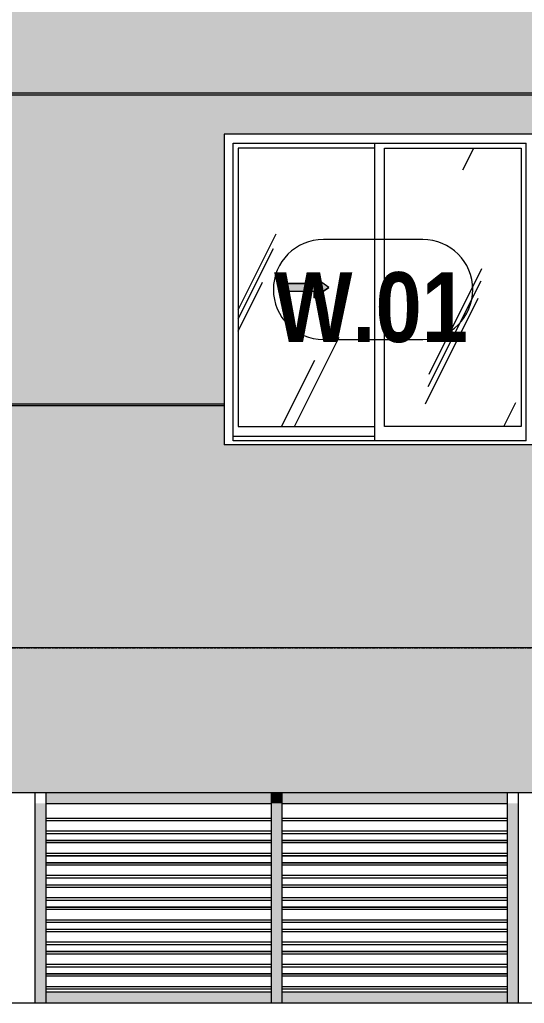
# Model space of a CAD drawing. Header units: millimetres. Extents: x 9199 to 175431, y -4466 to 35300.
# Drawn here: x 40518 to 42789, y 600 to 5029 of the extents above; entities that cross this region are included whole.
import ezdxf

# ---------------------------------------------------------------- set-up
doc = ezdxf.new("R2010")
doc.units = ezdxf.units.MM
doc.linetypes.add('1 NÉT CALL OUT', pattern=[6, 3, -3])
doc.linetypes.add('Centre', pattern=[31.75, 6.35, -4.7625, 15.875, -4.7625])
for name, color, linetype, lineweight in [('0-1', 7, 'Continuous', 5), ('A-DETL-GENF', 92, 'Continuous', 9), ('A-DETL-GENF-1', 92, '1 NÉT CALL OUT', 9), ('A-FLOR-LEVL-2', 51, 'Centre', 9), ('A-GLAZ', 151, 'Continuous', 9), ('A-GLAZ-3', 7, '1 NÉT CALL OUT', 9), ('A-GLAZ-CWMG', 51, 'Continuous', 9), ('A-GLAZ-IDEN', 152, 'Continuous', 9), ('A-WALL', 113, 'Continuous', 9), ('A-WALL-PATT-2', 111, 'Continuous', 5), ('S-COLS', 52, 'Continuous', 9), ('S-COLS-1', 7, 'Continuous', 9)]:
    doc.layers.add(name, color=color, linetype=linetype, lineweight=lineweight)
doc.styles.add('Arial_B_1', font='arialbd.ttf', dxfattribs={"width": 0.85, "height": 315})
pattern_1 = [(63.435, (53179.2, 1304.34), (-0.001, 1524), [532.46, -2875.3]), (63.435, (51655.2, 1304.34), (-0.001, 1524), [532.46, -2875.3]), (63.435, (53908.74, 1598.8), (-0.001, 1524), [532.46, -2875.3]), (63.435, (52384.74, 1598.8), (-0.001, 1524), [532.46, -2875.3]), (63.435, (53798.3, 1494.84), (-0.001, 1524), [532.46, -2875.3]), (63.435, (52274.3, 1494.84), (-0.001, 1524), [532.46, -2875.3]), (63.435, (53685.8, 2090.1), (-0.001, 1524), [258.8, -3148.97]), (63.435, (52161.8, 2090.1), (-0.001, 1524), [258.8, -3148.97]), (63.435, (53612.15, 1997.95), (-0.001, 1524), [532.46, -2875.3]), (63.435, (52088.15, 1997.95), (-0.001, 1524), [532.46, -2875.3]), (63.435, (53625.14, 2064.1), (-0.001, 1524), [532.46, -2875.3]), (63.435, (52101.14, 2064.1), (-0.001, 1524), [532.46, -2875.3]), (63.435, (53010.3, 1773.94), (-0.001, 1524), [532.46, -2875.3]), (63.435, (51486.3, 1773.94), (-0.001, 1524), [532.46, -2875.3]), (63.435, (53023.3, 1851.9), (-0.001, 1524), [532.46, -2875.3]), (63.435, (51499.3, 1851.9), (-0.001, 1524), [532.46, -2875.3]), (63.435, (53026.8, 1908.1), (-0.001, 1524), [532.46, -2875.3]), (63.435, (51502.8, 1908.1), (-0.001, 1524), [532.46, -2875.3])]

# ---------------------------------------------------------------- blocks, each defined once
blk = doc.blocks.new('NCV_TKTC_KET CAU_rvt-1-TKCS_MẶT ĐỨNG HƯỚNG ĐÔNG')
at = {"layer": 'S-COLS-1'}
blk.add_line((40586.9, 600), (40586.9, 1550), dxfattribs=at)
blk = doc.blocks.new('1_FAMILY RVT - W01-WxH 1400x1400xmm-V2-TKCS_MẶT ĐỨNG HƯỚNG ĐÔNG')
at = {"layer": 'A-DETL-GENF-1'}
blk.add_hatch(color=256, dxfattribs=at).paths.add_polyline_path([(41841.9, 3776.5), (41909.6, 3823.9), (41841.9, 3871.4), (41841.9, 3840.9), (41706.4, 3840.9), (41706.4, 3807), (41841.9, 3807)])
at = {"layer": 'A-GLAZ'}
h = blk.add_hatch(dxfattribs=at)
h.set_pattern_fill('FP_1', color=256, style=0, pattern_type=2)
h.set_pattern_definition(pattern_1)
h.paths.add_polyline_path([(42115.1, 3197), (42115.1, 4450.9), (41500.9, 4450.9), (41500.9, 3197)])
h.paths.add_polyline_path([(41841.9, 3776.5), (41841.9, 3807), (41706.4, 3807), (41706.4, 3840.9), (41841.9, 3840.9), (41841.9, 3871.4), (41909.6, 3823.9), (41885.4, 3807)])
h = blk.add_hatch(dxfattribs=at)
h.set_pattern_fill('FP_1', color=256, style=0, pattern_type=2)
h.set_pattern_definition(pattern_1)
h.paths.add_polyline_path([(42159.6, 3197), (42773.9, 3197), (42773.9, 4450.9), (42159.6, 4450.9), (42159.6, 3819.1)])
at = {"layer": 'A-DETL-GENF'}
for p, q in [((41841.9, 3871.4), (41841.9, 3840.9)), ((41909.6, 3823.9), (41841.9, 3871.4)), ((41909.6, 3823.9), (41841.9, 3871.4)), ((41841.9, 3871.4), (41841.9, 3840.9)), ((41706.4, 3840.9), (41706.4, 3807)), ((41706.4, 3840.9), (41841.9, 3840.9)), ((41841.9, 3840.9), (41706.4, 3840.9)), ((41706.4, 3840.9), (41706.4, 3807)), ((41909.6, 3823.9), (41841.9, 3776.5)), ((41841.9, 3776.5), (41909.6, 3823.9)), ((41706.4, 3807), (41841.9, 3807)), ((41706.4, 3807), (41841.9, 3807)), ((41841.9, 3807), (41841.9, 3776.5)), ((41841.9, 3807), (41841.9, 3776.5))]:
    blk.add_line(p, q, dxfattribs=at)
at = {"layer": 'A-GLAZ'}
for p, q in [((42837.4, 4514.4), (41437.4, 4514.4)), ((41437.4, 4514.4), (41437.4, 3114.4)), ((42837.4, 4514.4), (42837.4, 3114.4)), ((41478.3, 4473.5), (42796.4, 4473.5)), ((41478.3, 3133.5), (41478.3, 4473.5)), ((41500.9, 4450.9), (41500.9, 3197)), ((42115.1, 4450.9), (41500.9, 4450.9)), ((42115.1, 4473.5), (42115.1, 3133.5)), ((42159.6, 3197), (42159.6, 4450.9)), ((42159.6, 4450.9), (42773.9, 4450.9)), ((42773.9, 4450.9), (42773.9, 3197)), ((42796.4, 3133.5), (42796.4, 4473.5)), ((41500.9, 3197), (42115.1, 3197)), ((42773.9, 3197), (42159.6, 3197)), ((42115.1, 3152.5), (41478.3, 3152.5)), ((42115.1, 3152.5), (41478.3, 3152.5)), ((42837.4, 3114.4), (41437.4, 3114.4)), ((42796.4, 3133.5), (41478.3, 3133.5))]:
    blk.add_line(p, q, dxfattribs=at)
blk = doc.blocks.new('Rectangular Mullion - 50 x 100mm-3802472-TKCS_MẶT ĐỨNG HƯỚNG ĐÔNG')
at = {"layer": 'A-GLAZ-CWMG'}
blk.add_hatch(color=256, dxfattribs=at).paths.add_polyline_path([(40636.9, 1500), (41649.4, 1500), (41649.4, 1550), (40636.9, 1550)])
for p, q in [((40636.9, 1500), (40636.9, 1550)), ((41649.4, 1550), (41649.4, 1500)), ((40636.9, 1500), (41649.4, 1500))]:
    blk.add_line(p, q, dxfattribs=at)
blk = doc.blocks.new('Rectangular Mullion - 50 x 100mm-3802473-TKCS_MẶT ĐỨNG HƯỚNG ĐÔNG')
at = {"layer": 'A-GLAZ-CWMG'}
blk.add_hatch(color=256, dxfattribs=at).paths.add_polyline_path([(40932.1, 600), (41649.4, 600), (41649.4, 650), (40636.9, 650), (40636.9, 600), (40899.5, 600)])
for p, q in [((40636.9, 600), (40636.9, 650)), ((41649.4, 650), (40636.9, 650)), ((41649.4, 650), (41649.4, 600))]:
    blk.add_line(p, q, dxfattribs=at)
blk = doc.blocks.new('Rectangular Mullion - 50 x 100mm-V86-TKCS_MẶT ĐỨNG HƯỚNG ĐÔNG')
at = {"layer": 'A-GLAZ-CWMG'}
blk.add_hatch(color=256, dxfattribs=at).paths.add_polyline_path([(40586.9, 600), (40636.9, 600), (40635.6, 700), (40586.9, 700)])
blk.add_line((40636.9, 600), (40636.9, 700), dxfattribs=at)
blk = doc.blocks.new('Rectangular Mullion - 50 x 100mm-3089670-TKCS_MẶT ĐỨNG HƯỚNG ĐÔNG')
at = {"layer": 'A-GLAZ-CWMG'}
blk.add_hatch(color=256, dxfattribs=at).paths.add_polyline_path([(17614.4, 700), (17636.9, 700), (17636.9, 800), (17586.9, 800), (17586.9, 700)])
blk.add_line((17636.9, 700), (17636.9, 800), dxfattribs=at)
blk = doc.blocks.new('Rectangular Mullion - MULLION LA SACH-3802475-TKCS_MẶT ĐỨNG HƯỚNG ĐÔNG')
at = {"layer": 'A-GLAZ-CWMG'}
for p, q in [((40636.9, 734.3), (41649.4, 734.3)), ((40636.9, 733.3), (41649.4, 733.3)), ((40636.9, 733.2), (41649.4, 733.2)), ((40636.9, 723.5), (41649.4, 723.5)), ((40636.9, 676.5), (41649.4, 676.5)), ((40636.9, 665), (41649.4, 665)), ((40636.9, 664.8), (41649.4, 664.8))]:
    blk.add_line(p, q, dxfattribs=at)
blk = doc.blocks.new('Rectangular Mullion - 50 x 100mm-V87-TKCS_MẶT ĐỨNG HƯỚNG ĐÔNG')
at = {"layer": 'A-GLAZ-CWMG'}
blk.add_hatch(color=256, dxfattribs=at).paths.add_polyline_path([(41699.4, 600), (41699.4, 700), (41649.4, 700), (41649.4, 600)])
for p, q in [((41649.4, 700), (41649.4, 600)), ((41699.4, 600), (41699.4, 700))]:
    blk.add_line(p, q, dxfattribs=at)
blk = doc.blocks.new('Rectangular Mullion - 50 x 100mm-3089658-TKCS_MẶT ĐỨNG HƯỚNG ĐÔNG')
at = {"layer": 'A-GLAZ-CWMG'}
blk.add_hatch(color=256, dxfattribs=at).paths.add_polyline_path([(18561.5, 700), (18561.5, 800), (18511.5, 800), (18511.5, 700)])
for p, q in [((18511.5, 800), (18511.5, 700)), ((18561.5, 700), (18561.5, 800))]:
    blk.add_line(p, q, dxfattribs=at)
blk = doc.blocks.new('Rectangular Mullion - 50 x 100mm-3089659-TKCS_MẶT ĐỨNG HƯỚNG ĐÔNG')
at = {"layer": 'A-GLAZ-CWMG'}
blk.add_hatch(color=256, dxfattribs=at).paths.add_polyline_path([(41699.4, 1500), (41699.4, 1550), (41649.4, 1550), (41649.4, 1500)])
for p, q in [((41649.4, 1550), (41649.4, 1500)), ((41699.4, 1500), (41699.4, 1550))]:
    blk.add_line(p, q, dxfattribs=at)
blk = doc.blocks.new('Rectangular Mullion - 50 x 100mm-V85-TKCS_MẶT ĐỨNG HƯỚNG ĐÔNG')
at = {"layer": 'A-GLAZ-CWMG'}
blk.add_hatch(color=256, dxfattribs=at).paths.add_polyline_path([(45161.9, 600), (45161.9, 700), (45111.9, 700), (45111.9, 600)])
blk.add_line((45111.9, 700), (45111.9, 600), dxfattribs=at)
blk = doc.blocks.new('Rectangular Mullion - 50 x 100mm-3089666-TKCS_MẶT ĐỨNG HƯỚNG ĐÔNG')
at = {"layer": 'A-GLAZ-CWMG'}
blk.add_hatch(color=256, dxfattribs=at).paths.add_polyline_path([(21385.3, 700), (21385.3, 800), (21335.3, 800), (21335.3, 700)])
blk.add_line((21335.3, 800), (21335.3, 700), dxfattribs=at)
blk = doc.blocks.new('SSA-WINDOW TAG - 10-2062020-TKCS_MẶT ĐỨNG HƯỚNG ĐÔNG')
at = {"layer": 'A-GLAZ-IDEN'}
for p, q in [((75129.8, 10839.4), (74682.2, 10839.4)), ((74682.2, 10389.4), (75129.8, 10389.4))]:
    blk.add_line(p, q, dxfattribs=at)
for centre, start, end in [((74682.2, 10614.4), 90, 270), ((75129.8, 10614.4), 270, 90)]:
    blk.add_arc(centre, 225, start, end, dxfattribs=at)

msp = doc.modelspace()

# ---------------------------------------------------------------- hatches: boundary and pattern name
at = {"layer": 'A-WALL-PATT-2'}
h = msp.add_hatch(color=256, dxfattribs=at)
h.paths.add_polyline_path([(40437.4, 2200), (43546.9, 2200), (43546.9, 3290), (42837.4, 3290), (42837.4, 3114.4), (41437.4, 3114.4), (41437.4, 3290), (40437.4, 3290), (40437.4, 2737.1)])
h.paths.add_polyline_path([(42837.4, 3300), (43546.9, 3300), (43546.9, 4690), (40437.4, 4690), (40437.4, 3300), (41437.4, 3300), (41437.4, 4514.4), (42837.4, 4514.4), (42837.4, 3819.1)])
h.paths.add_polyline_path([(40548, 4700), (43546.9, 4700), (43546.9, 4945.8), (43536.9, 4945.8), (43536.9, 5550), (40437.4, 5550), (40437.4, 4700)])
for points in [[(42837.4, 4690), (43546.9, 4690), (43546.9, 4700), (40437.4, 4700), (40437.4, 4690), (42664.3, 4690)], [(40548, 3290), (41437.4, 3290), (41437.4, 3300), (40437.4, 3300), (40437.4, 3290)]]:
    msp.add_hatch(color=256, dxfattribs=at).paths.add_polyline_path(points)
h = msp.add_hatch(color=256, dxfattribs=at)
h.paths.add_polyline_path([(45168, 600), (45514.6, 600), (45514.6, 1490), (45168, 1490), (45168, 1114.1)])
h.paths.add_polyline_path([(45309.8, 1500), (45514.6, 1500), (45514.6, 1550), (48648, 1550), (48648, 2200), (40448.4, 2200), (40448.4, 1550), (45168, 1550), (45168, 1500)])

# ---------------------------------------------------------------- linework, layer by layer
at = {"layer": 'A-FLOR-LEVL-2'}
msp.add_line((9199.1, 2200), (84597.8, 2200), dxfattribs=at)
at = {"layer": 'A-WALL'}
for p, q in [((40236.5, 4700), (43546.9, 4700)), ((43546.9, 4690), (40236.5, 4690)), ((40236.5, 3300), (41437.4, 3300)), ((41437.4, 3290), (40236.5, 3290)), ((51736.9, 2200), (37031.9, 2200)), ((40448.4, 1550), (45168, 1550)), ((79428.2, 600), (37026.9, 600))]:
    msp.add_line(p, q, dxfattribs=at)
at = {"layer": 'S-COLS'}
msp.add_line((42761.9, 600), (42761.9, 1550), dxfattribs=at)

# ---------------------------------------------------------------- block references
at = {"layer": '0-1'}
msp.add_blockref('NCV_TKTC_KET CAU_rvt-1-TKCS_MẶT ĐỨNG HƯỚNG ĐÔNG', (0, 0), dxfattribs=at)
at = {"layer": 'A-GLAZ-3'}
msp.add_blockref('1_FAMILY RVT - W01-WxH 1400x1400xmm-V2-TKCS_MẶT ĐỨNG HƯỚNG ĐÔNG', (0, 0), dxfattribs=at)
at = {"layer": 'A-GLAZ-CWMG'}
for name, p in [('Rectangular Mullion - 50 x 100mm-3802472-TKCS_MẶT ĐỨNG HƯỚNG ĐÔNG', (0, 0)), ('Rectangular Mullion - 50 x 100mm-3089659-TKCS_MẶT ĐỨNG HƯỚNG ĐÔNG', (0, 0)), ('Rectangular Mullion - 50 x 100mm-3802472-TKCS_MẶT ĐỨNG HƯỚNG ĐÔNG', (1062.5, 0)), ('Rectangular Mullion - 50 x 100mm-3089670-TKCS_MẶT ĐỨNG HƯỚNG ĐÔNG', (23000, 700)), ('Rectangular Mullion - 50 x 100mm-3089658-TKCS_MẶT ĐỨNG HƯỚNG ĐÔNG', (23137.9, 700)), ('Rectangular Mullion - 50 x 100mm-3089666-TKCS_MẶT ĐỨNG HƯỚNG ĐÔNG', (21376.6, 700)), ('Rectangular Mullion - MULLION LA SACH-3802475-TKCS_MẶT ĐỨNG HƯỚNG ĐÔNG', (0, 700)), ('Rectangular Mullion - MULLION LA SACH-3802475-TKCS_MẶT ĐỨNG HƯỚNG ĐÔNG', (1062.5, 700)), ('Rectangular Mullion - 50 x 100mm-3089670-TKCS_MẶT ĐỨNG HƯỚNG ĐÔNG', (23000, 600)), ('Rectangular Mullion - 50 x 100mm-3089658-TKCS_MẶT ĐỨNG HƯỚNG ĐÔNG', (23137.9, 600)), ('Rectangular Mullion - 50 x 100mm-3089666-TKCS_MẶT ĐỨNG HƯỚNG ĐÔNG', (21376.6, 600)), ('Rectangular Mullion - MULLION LA SACH-3802475-TKCS_MẶT ĐỨNG HƯỚNG ĐÔNG', (0, 600)), ('Rectangular Mullion - MULLION LA SACH-3802475-TKCS_MẶT ĐỨNG HƯỚNG ĐÔNG', (1062.5, 600)), ('Rectangular Mullion - 50 x 100mm-3089670-TKCS_MẶT ĐỨNG HƯỚNG ĐÔNG', (23000, 500)), ('Rectangular Mullion - 50 x 100mm-3089658-TKCS_MẶT ĐỨNG HƯỚNG ĐÔNG', (23137.9, 500)), ('Rectangular Mullion - 50 x 100mm-3089666-TKCS_MẶT ĐỨNG HƯỚNG ĐÔNG', (21376.6, 500)), ('Rectangular Mullion - 50 x 100mm-3089670-TKCS_MẶT ĐỨNG HƯỚNG ĐÔNG', (23000, 400)), ('Rectangular Mullion - MULLION LA SACH-3802475-TKCS_MẶT ĐỨNG HƯỚNG ĐÔNG', (0, 500)), ('Rectangular Mullion - 50 x 100mm-3089658-TKCS_MẶT ĐỨNG HƯỚNG ĐÔNG', (23137.9, 400)), ('Rectangular Mullion - MULLION LA SACH-3802475-TKCS_MẶT ĐỨNG HƯỚNG ĐÔNG', (1062.5, 500)), ('Rectangular Mullion - 50 x 100mm-3089666-TKCS_MẶT ĐỨNG HƯỚNG ĐÔNG', (21376.6, 400)), ('Rectangular Mullion - MULLION LA SACH-3802475-TKCS_MẶT ĐỨNG HƯỚNG ĐÔNG', (0, 400)), ('Rectangular Mullion - MULLION LA SACH-3802475-TKCS_MẶT ĐỨNG HƯỚNG ĐÔNG', (1062.5, 400)), ('Rectangular Mullion - 50 x 100mm-3089670-TKCS_MẶT ĐỨNG HƯỚNG ĐÔNG', (23000, 300)), ('Rectangular Mullion - 50 x 100mm-3089658-TKCS_MẶT ĐỨNG HƯỚNG ĐÔNG', (23137.9, 300)), ('Rectangular Mullion - 50 x 100mm-3089666-TKCS_MẶT ĐỨNG HƯỚNG ĐÔNG', (21376.6, 300)), ('Rectangular Mullion - MULLION LA SACH-3802475-TKCS_MẶT ĐỨNG HƯỚNG ĐÔNG', (0, 300)), ('Rectangular Mullion - MULLION LA SACH-3802475-TKCS_MẶT ĐỨNG HƯỚNG ĐÔNG', (1062.5, 300)), ('Rectangular Mullion - 50 x 100mm-3089670-TKCS_MẶT ĐỨNG HƯỚNG ĐÔNG', (23000, 200)), ('Rectangular Mullion - 50 x 100mm-3089658-TKCS_MẶT ĐỨNG HƯỚNG ĐÔNG', (23137.9, 200)), ('Rectangular Mullion - 50 x 100mm-3089666-TKCS_MẶT ĐỨNG HƯỚNG ĐÔNG', (21376.6, 200)), ('Rectangular Mullion - MULLION LA SACH-3802475-TKCS_MẶT ĐỨNG HƯỚNG ĐÔNG', (0, 200)), ('Rectangular Mullion - MULLION LA SACH-3802475-TKCS_MẶT ĐỨNG HƯỚNG ĐÔNG', (1062.5, 200)), ('Rectangular Mullion - 50 x 100mm-3089670-TKCS_MẶT ĐỨNG HƯỚNG ĐÔNG', (23000, 100)), ('Rectangular Mullion - 50 x 100mm-3089658-TKCS_MẶT ĐỨNG HƯỚNG ĐÔNG', (23137.9, 100)), ('Rectangular Mullion - 50 x 100mm-3089666-TKCS_MẶT ĐỨNG HƯỚNG ĐÔNG', (21376.6, 100)), ('Rectangular Mullion - 50 x 100mm-3089670-TKCS_MẶT ĐỨNG HƯỚNG ĐÔNG', (23000, 0)), ('Rectangular Mullion - MULLION LA SACH-3802475-TKCS_MẶT ĐỨNG HƯỚNG ĐÔNG', (0, 100)), ('Rectangular Mullion - 50 x 100mm-3089658-TKCS_MẶT ĐỨNG HƯỚNG ĐÔNG', (23137.9, 0)), ('Rectangular Mullion - MULLION LA SACH-3802475-TKCS_MẶT ĐỨNG HƯỚNG ĐÔNG', (1062.5, 100)), ('Rectangular Mullion - 50 x 100mm-3089666-TKCS_MẶT ĐỨNG HƯỚNG ĐÔNG', (21376.6, 0)), ('Rectangular Mullion - MULLION LA SACH-3802475-TKCS_MẶT ĐỨNG HƯỚNG ĐÔNG', (0, 0)), ('Rectangular Mullion - MULLION LA SACH-3802475-TKCS_MẶT ĐỨNG HƯỚNG ĐÔNG', (1062.5, 0)), ('Rectangular Mullion - 50 x 100mm-V86-TKCS_MẶT ĐỨNG HƯỚNG ĐÔNG', (0, 0)), ('Rectangular Mullion - 50 x 100mm-V87-TKCS_MẶT ĐỨNG HƯỚNG ĐÔNG', (0, 0)), ('Rectangular Mullion - 50 x 100mm-V85-TKCS_MẶT ĐỨNG HƯỚNG ĐÔNG', (-2400, 0)), ('Rectangular Mullion - 50 x 100mm-3802473-TKCS_MẶT ĐỨNG HƯỚNG ĐÔNG', (0, 0)), ('Rectangular Mullion - 50 x 100mm-3802473-TKCS_MẶT ĐỨNG HƯỚNG ĐÔNG', (1062.5, 0))]:
    msp.add_blockref(name, p, dxfattribs=at)
at = {"layer": 'A-GLAZ-IDEN'}
msp.add_blockref('SSA-WINDOW TAG - 10-2062020-TKCS_MẶT ĐỨNG HƯỚNG ĐÔNG', (-32797.9, -6800), dxfattribs=at)

# ---------------------------------------------------------------- texts
at = {"layer": 'A-GLAZ-IDEN', "insert": (42098.7, 3732.5), "char_height": 315, "width": 902.7, "attachment_point": 5, "line_spacing_factor": 0.936439, "style": 'Arial_B_1'}
msp.add_mtext('\\pt6.3756,12.7512,19.12365,25.49925,31.87485,38.25045,44.62605,50.9985,57.3741,63.7497,70.1253,76.5009,82.8765,89.24895,95.62455,102.00015,108.37575,114.75135,121.1238,127.4994,133.875,140.2506,146.6262,152.99865,159.37425,165.74985,172.12545,178.50105,184.8735,191.2491,197.6247,204.0003;W.01', dxfattribs=at)

doc.saveas('drawing.dxf')
